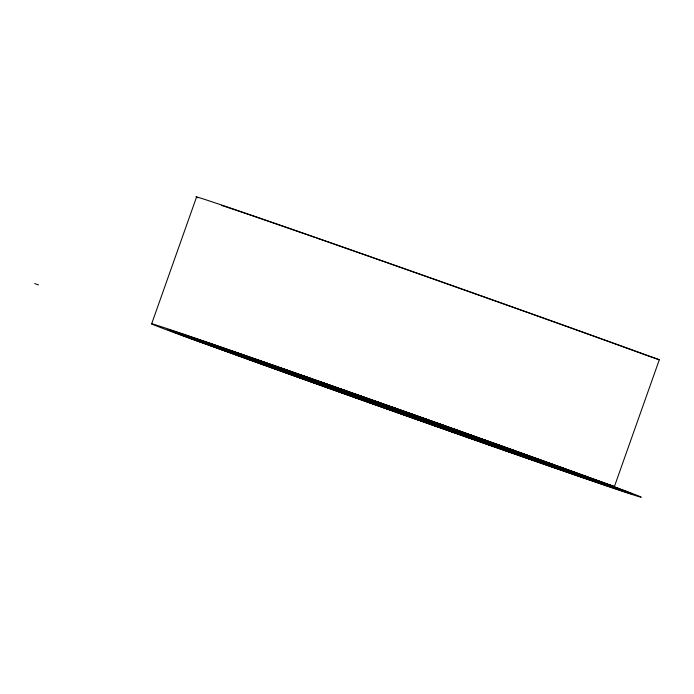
<?xml version="1.0" encoding="UTF-8"?>
<svg xmlns="http://www.w3.org/2000/svg" width="694" height="694" viewBox="0 0 694 694"><rect width="100%" height="100%" fill="white"/><g stroke="black" fill="none" stroke-linecap="round" stroke-linejoin="round"><path stroke-width="1.04" d="M151.604 323.959L196.506 197.157M300.329 374.769L299.608 376.781A134.523 0.937 19.5 0 0 475.737 439.415A134.523 0.937 19.5 0 0 509.465 449.972M314.321 379.635L313.601 381.665A116.583 0.815 19.5 0 0 466.247 435.945A116.583 0.815 19.5 0 0 495.481 445.097M614.398 486.572A269.038 1.882 19.5 0 0 262.141 361.314A269.038 1.882 19.5 0 0 194.684 340.19L614.398 486.572L659.3 359.77A269.038 1.882 19.5 0 0 359.561 252.894A269.038 1.882 19.5 0 0 197.92 197.773M659.3 359.77L645.307 354.894A251.098 1.752 19.5 0 0 316.542 237.981M34.7 283.568L38.508 284.93M362.572 398.746L455.125 431.269L446.511 428.016M473.898 437.567L467.695 435.303A89.682 0.625 19.5 0 0 357.072 396.022A89.682 0.625 19.5 0 0 328.991 386.931L335.185 389.195M441.488 426.263L359.579 397.436L367.594 400.49M481.185 440.117A98.262 0.685 19.5 0 1 456.548 432.397A98.262 0.685 19.5 0 1 327.889 386.645M264.64 364.584A179.356 1.249 19.5 0 1 309.611 378.664A179.356 1.249 19.5 0 1 544.443 462.178M278.624 369.468A161.424 1.128 19.5 0 1 319.101 382.142A161.424 1.128 19.5 0 1 530.459 457.294M236.654 354.825A215.227 1.501 19.5 0 1 290.621 371.724A215.227 1.501 19.5 0 1 572.429 471.937M292.616 374.344A143.485 0.998 19.5 0 1 328.6 385.612A143.485 0.998 19.5 0 1 516.466 452.419M222.661 349.95A233.167 1.631 19.5 0 1 281.131 368.254A233.167 1.631 19.5 0 1 586.413 476.813M221.421 205.337A251.098 1.752 19.5 0 1 315.44 237.6M299.504 377.137A170.394 1.188 19.5 0 0 562.287 469.474A170.394 1.188 19.5 0 0 351.832 393.524A170.394 1.188 19.5 0 0 299.504 377.137M277.392 369.512A206.265 1.44 19.5 0 0 595.504 481.289A206.265 1.44 19.5 0 0 340.728 389.343A206.265 1.44 19.5 0 0 277.392 369.512M282.918 371.42A197.296 1.379 19.5 0 0 587.202 478.331A197.296 1.379 19.5 0 0 343.504 390.392A197.296 1.379 19.5 0 0 282.918 371.42M310.556 380.954A152.454 1.067 19.5 0 0 545.684 463.575A152.454 1.067 19.5 0 0 357.375 395.615A152.454 1.067 19.5 0 0 310.556 380.954M266.331 365.695A224.197 1.562 19.5 0 0 612.108 487.188A224.197 1.562 19.5 0 0 335.185 387.252A224.197 1.562 19.5 0 0 266.331 365.695M255.271 361.886A242.137 1.692 19.5 0 0 628.712 493.096A242.137 1.692 19.5 0 0 329.633 385.161A242.137 1.692 19.5 0 0 255.271 361.886M249.745 359.978A251.098 1.752 19.5 0 0 637.014 496.054A251.098 1.752 19.5 0 0 326.857 384.12A251.098 1.752 19.5 0 0 249.745 359.978"/></g></svg>
